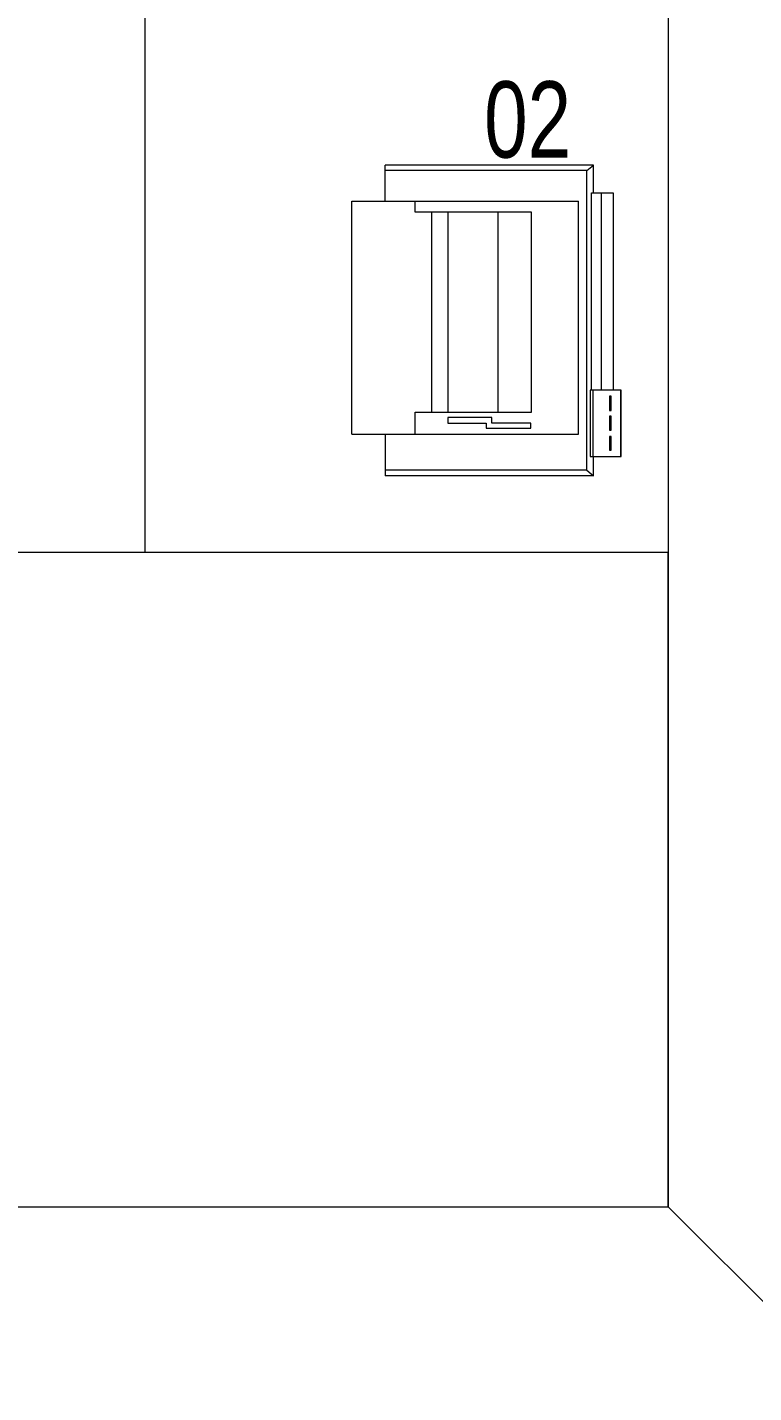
# Model space of a CAD drawing. Header units: metres. Extents: x -18745 to 220762, y -1579758 to -1356048.
# Drawn here: x 140896 to 141729, y -1430306 to -1428740 of the extents above; entities that cross this region are included whole.
import ezdxf

# ---------------------------------------------------------------- set-up
doc = ezdxf.new("R2010")
doc.units = ezdxf.units.M
doc.layers.get('0').update_dxf_attribs({"lineweight": 0})
doc.layers.add('A-100 - Copy$0$Medical Equipment and Furniture', color=8, linetype='Continuous', lineweight=0)
doc.layers.add('A-100 - Copy$0$Walls', color=8, linetype='Continuous', lineweight=0)
doc.styles.add('A-100 - Copy$0$X3G_ENTITY_257CFD', font='swisscl.ttf', dxfattribs={"height": 200})

# ---------------------------------------------------------------- blocks, each defined once
blk = doc.blocks.new('A-100 - Copy$0$ITPPLT2C-P')
for p, q in [((0.0229, 0.0318), (0.2618, 0.0318)), ((0.0304, 0.0256), (0.0229, 0.0318)), ((0.0229, 0), (0.0229, 0.0318)), ((0.2618, -0.0096), (0.2618, 0.0318)), ((0.0304, -0.3182), (0.0304, 0.0256)), ((0.0304, 0.0256), (0.2618, 0.0256)), ((0, 0), (0, -0.2262)), ((0.0252, 0), (0, 0)), ((0.0139, 0), (0.0139, -0.2262)), ((0.0252, 0), (0.0139, 0)), ((0.0252, -0.2262), (0.0252, 0)), ((0.0401, -0.2769), (0.0401, -0.0096)), ((0.3, -0.0096), (0.0401, -0.0096)), ((0.2274, -0.0222), (0.2274, -0.0096)), ((0.3, -0.2769), (0.3, -0.0096)), ((0.0939, -0.2515), (0.0939, -0.0222)), ((0.0939, -0.0222), (0.2274, -0.0222)), ((0.1321, -0.2515), (0.1321, -0.0222)), ((0.1894, -0.2515), (0.1894, -0.0222)), ((0.2082, -0.2515), (0.2082, -0.0222)), ((-0.0091, -0.2262), (0.0267, -0.2262)), ((-0.0091, -0.3023), (-0.0091, -0.2262)), ((-0.0087, -0.2262), (0.0236, -0.2262)), ((-0.0087, -0.3023), (-0.0087, -0.2262)), ((0, -0.2262), (0.0252, -0.2262)), ((0.0023, -0.2495), (0.0023, -0.2334)), ((0.0023, -0.2334), (0.0045, -0.2334)), ((0.0045, -0.2334), (0.0045, -0.2495)), ((0.0139, -0.2262), (0.0252, -0.2262)), ((0.0236, -0.2262), (0.0236, -0.3023)), ((0.0267, -0.2262), (0.0267, -0.3023)), ((0.0045, -0.2495), (0.0023, -0.2495)), ((0.0023, -0.2721), (0.0023, -0.2562)), ((0.0023, -0.2562), (0.0045, -0.2562)), ((0.0045, -0.2562), (0.0045, -0.2721)), ((0.2274, -0.2515), (0.0939, -0.2515)), ((0.0947, -0.2701), (0.0947, -0.2641)), ((0.0947, -0.2641), (0.1395, -0.2641)), ((0.1395, -0.2575), (0.19, -0.2575)), ((0.1395, -0.2641), (0.1395, -0.2575)), ((0.19, -0.2641), (0.1457, -0.2641)), ((0.1457, -0.2641), (0.1457, -0.2701)), ((0.19, -0.2575), (0.19, -0.2641)), ((0.2274, -0.2769), (0.2274, -0.2515)), ((0.0045, -0.2721), (0.0023, -0.2721)), ((0.0023, -0.295), (0.0023, -0.2793)), ((0.0023, -0.2793), (0.0045, -0.2793)), ((0.0045, -0.2793), (0.0045, -0.295)), ((0.3, -0.2769), (0.0401, -0.2769)), ((0.1457, -0.2701), (0.0947, -0.2701)), ((0.2618, -0.2769), (0.2618, -0.3246)), ((0.0045, -0.295), (0.0023, -0.295)), ((0.0267, -0.3023), (-0.0091, -0.3023)), ((0.0236, -0.3023), (-0.0087, -0.3023)), ((0.0229, -0.3246), (0.0229, -0.3023)), ((0.0304, -0.3182), (0.0229, -0.3246)), ((0.0229, -0.3246), (0.2618, -0.3246)), ((0.0304, -0.3182), (0.2618, -0.3182))]:
    blk.add_line(p, q)
blk = doc.blocks.new('A-100 - Copy')
at = {"layer": 'A-100 - Copy$0$Medical Equipment and Furniture', "elevation": 0}
for points in [[(141031.2, -1427737.7), (141631.2, -1427737.7), (141631.2, -1429342.7), (141031.2, -1429342.7)], [(141631.2, -1429342.7), (140121.2, -1429342.7), (140121.2, -1430092.7), (141631.2, -1430092.7)]]:
    blk.add_lwpolyline(points, close=True, dxfattribs=at)
at = {"layer": 'A-100 - Copy$0$Walls'}
for p, q in [((141631.2, -1427737.7, 0), (141631.2, -1430092.7, 0)), ((141631.2, -1430092.7, 0), (141844.5, -1430305.9, 0))]:
    blk.add_line(p, q, dxfattribs=at)
at = {"layer": 'A-100 - Copy$0$Medical Equipment and Furniture', "extrusion": (-2.01292e-11, 8.17187e-07, -1), "xscale": 1000.000000000002, "yscale": 1000.000000000002, "zscale": 1000.000000000002, "rotation": 359.9985886711734}
blk.add_blockref('A-100 - Copy$0$ITPPLT2C-P', (-141568.2, -1428930.1, -3.5), dxfattribs=at)
at = {"layer": 'A-100 - Copy$0$Medical Equipment and Furniture', "insert": (141469.9, -1428891, 2.4), "char_height": 87.47, "attachment_point": 8, "style": 'A-100 - Copy$0$X3G_ENTITY_257CFD'}
blk.add_mtext('02', dxfattribs=at)

msp = doc.modelspace()

# ---------------------------------------------------------------- block references
msp.add_blockref('A-100 - Copy', (0, 0))

doc.saveas('drawing.dxf')
